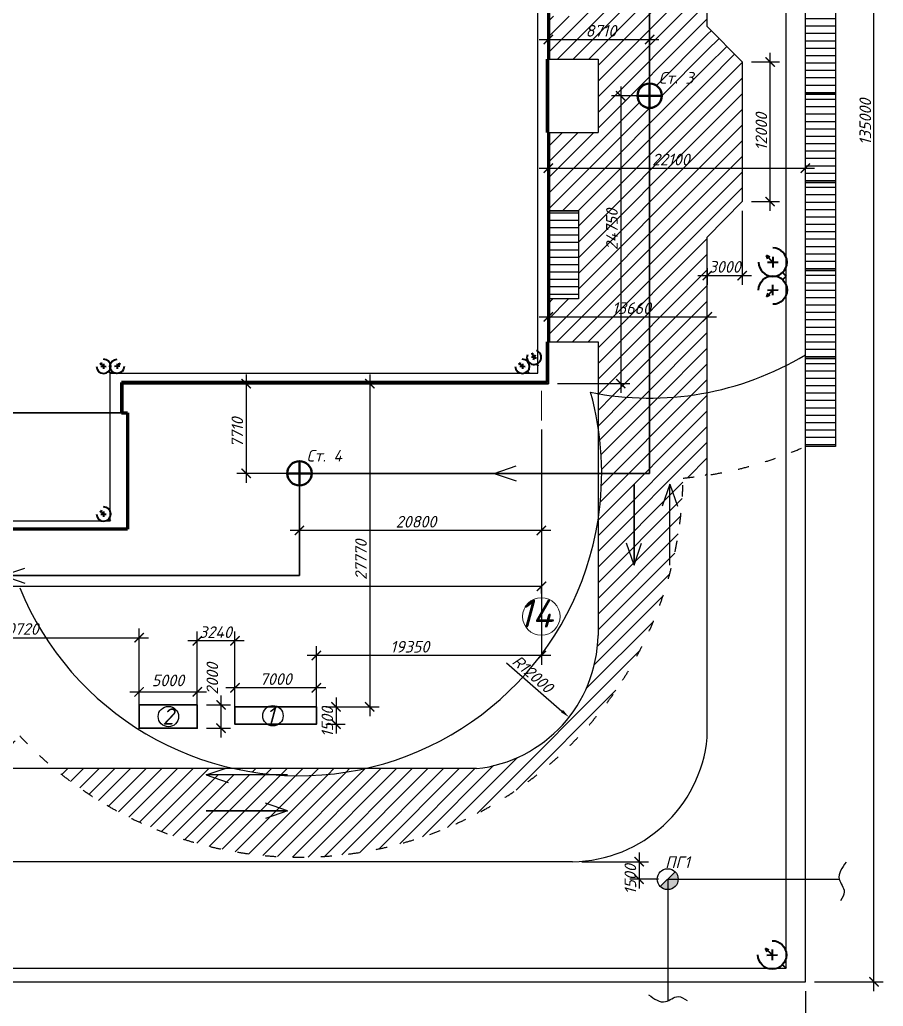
# Model space of a CAD drawing. Header units: millimetres. Extents: x -345369 to 252202, y 74562 to 424723.
# Drawn here: x 115692 to 134258, y 156212 to 177409 of the extents above; entities that cross this region are included whole.
import ezdxf

# ---------------------------------------------------------------- set-up
doc = ezdxf.new("R2010")
doc.units = ezdxf.units.MM
for name, pattern in [('ACAD_ISO03W100', [30, 12, -18]), ('CENTER', [50.8, 31.75, -6.35, 6.35, -6.35]), ('DASHDOT', [1, 0.5, -0.25, 0, -0.25])]:
    doc.linetypes.add(name, pattern=pattern)
for name, color, linetype, lineweight in [('S Asys', 1, 'DASHDOT', 13), ('Вода', 160, 'Continuous', 25), ('Основной [&]', 7, 'Continuous', 18), ('Перекрытие', 7, 'Continuous', 20), ('Тонка', 7, 'Continuous', 30), ('ТОнкая', 7, 'Continuous', 35)]:
    doc.layers.add(name, color=color, linetype=linetype, lineweight=lineweight)
doc.styles.get("Standard").update_dxf_attribs({"font": 'isocpeur.TTF', "oblique": 15})
doc.styles.add('вано размеры', font='isocpeui.ttf', dxfattribs={"height": 250})
doc.styles.add('Мой стиль', font='isocpeur.TTF', dxfattribs={"height": 4})
doc.linetypes.add('ограждение2', pattern='A,6.35,-2.54,[132,ltypeshp.shx,S=2.54,R=0,X=-2.54,Y=0],-2.54,25.4', length=36.83)
doc.dimstyles.new('ARCH1', dxfattribs={"dimtxt": 300, "dimasz": 200, "dimexe": 0, "dimexo": 0, "dimgap": 100, "dimtad": 1, "dimdec": 0, "dimlfac": 2, "dimzin": 13, "dimdsep": 46, "dimtxsty": 'Standard', "dimblk": 'ARCHTICK', "dimcen": 250, "dimdle": 1, "dimse1": 1, "dimclrt": 256, "dimadec": 0, "dimazin": 0, "dimtfac": 1, "dimtdec": 0, "dimtmove": 1, "dimatfit": 3, "dimldrblk": 'ARCHTICK', "dimfxl": 1, "dimtfill": 1, "dimtzin": 13, "dimarcsym": 0})
doc.dimstyles.new('ss400', dxfattribs={"dimtxt": 250, "dimasz": 200, "dimexe": 200, "dimexo": 200, "dimgap": 62.5, "dimtad": 1, "dimdec": 0, "dimlfac": 4, "dimrnd": 10, "dimdsep": 46, "dimtxsty": 'Standard', "dimblk": 'ARCHTICK', "dimcen": 250, "dimdle": 200, "dimadec": 0, "dimazin": 0, "dimtfac": 1, "dimtdec": 0, "dimtmove": 1, "dimatfit": 3, "dimfxl": 1, "dimarcsym": 0})
pattern_1 = [(45, (21899.45, 61778.96), (-168.3798, 168.3798), [])]

# ---------------------------------------------------------------- blocks, each defined once
blk = doc.blocks.new('_ArchTick')
at = {"color": 0, "linetype": 'ByBlock', "const_width": 0.15}
blk.add_lwpolyline([(-0.5, -0.5), (0.5, 0.5)], dxfattribs=at)
blk = doc.blocks.new('*D266')
at = {"color": 0, "lineweight": -2, "transparency": 16777216}
for p, q in [((97656, 165235), (126908, 165235)), ((126907, 165082), (126907, 165235))]:
    blk.add_line(p, q, dxfattribs=at)
at = {"layer": 'Defpoints', "color": 0, "transparency": 16777216}
for p in [(97657, 165167), (126907, 165235), (126907, 165082)]:
    blk.add_point(p, dxfattribs=at)
at = {"color": 0, "lineweight": -2, "transparency": 16777216, "xscale": 200, "yscale": 200, "zscale": 200, "rotation": 180}
blk.add_blockref('_ArchTick', (97657, 165235), dxfattribs=at)
at = {"color": 0, "lineweight": -2, "transparency": 16777216, "xscale": 200, "yscale": 200, "zscale": 200}
blk.add_blockref('_ArchTick', (126907, 165235), dxfattribs=at)
at = {"lineweight": 25, "transparency": 16777216, "insert": (113407, 165485), "char_height": 300, "attachment_point": 5, "bg_fill": 3, "box_fill_scale": 1.1, "bg_fill_color": 256, "bg_fill_true_color": 13158600, "bg_fill_transparency": 0}
blk.add_mtext('117000', dxfattribs=at)
blk = doc.blocks.new('*D267')
at = {"layer": 'Defpoints', "color": 0, "transparency": 16777216}
for p in [(91993, 156736), (132582, 156736), (132582, 155458)]:
    blk.add_point(p, dxfattribs=at)
at = {"layer": 'Основной [&]', "color": 0, "lineweight": -2, "transparency": 16777216}
for p, q in [((91993, 156536), (91993, 155258)), ((132582, 156536), (132582, 155258)), ((91793, 155458), (132782, 155458))]:
    blk.add_line(p, q, dxfattribs=at)
at = {"layer": 'Основной [&]', "color": 0, "lineweight": -2, "transparency": 16777216, "xscale": 200, "yscale": 200, "zscale": 200, "rotation": 180}
blk.add_blockref('_ArchTick', (91993, 155458), dxfattribs=at)
at = {"layer": 'Основной [&]', "color": 0, "lineweight": -2, "transparency": 16777216, "xscale": 200, "yscale": 200, "zscale": 200}
blk.add_blockref('_ArchTick', (132582, 155458), dxfattribs=at)
at = {"layer": 'Основной [&]', "color": 0, "lineweight": 25, "transparency": 16777216, "insert": (112956, 155645), "char_height": 250, "attachment_point": 5}
blk.add_mtext('160500', dxfattribs=at)
blk = doc.blocks.new('*D268')
at = {"layer": 'Defpoints', "color": 0, "transparency": 16777216}
for p in [(132582, 190486), (134058, 190486), (132582, 156736)]:
    blk.add_point(p, dxfattribs=at)
at = {"layer": 'Основной [&]', "color": 0, "lineweight": -2, "transparency": 16777216}
for p, q in [((134058, 156536), (134058, 190686)), ((132782, 190486), (134258, 190486)), ((132782, 156736), (134258, 156736))]:
    blk.add_line(p, q, dxfattribs=at)
at = {"layer": 'Основной [&]', "color": 0, "lineweight": -2, "transparency": 16777216, "xscale": 200, "yscale": 200, "zscale": 200}
for p, rotation in [((134058, 190486), 90), ((134058, 156736), 270)]:
    blk.add_blockref('_ArchTick', p, dxfattribs=dict(at, rotation=rotation))
at = {"layer": 'Основной [&]', "color": 0, "lineweight": 25, "transparency": 16777216, "insert": (133870, 175214), "char_height": 250, "attachment_point": 5, "rotation": 90}
blk.add_mtext('135000', dxfattribs=at)
blk = doc.blocks.new('*D269')
at = {"layer": 'Defpoints', "color": 0, "transparency": 16777216}
for p in [(127577, 159318), (129008, 158943), (129623, 158943)]:
    blk.add_point(p, dxfattribs=at)
at = {"layer": 'Основной [&]', "color": 0, "lineweight": -2, "transparency": 16777216}
for p, q in [((129008, 159518), (129008, 158743)), ((127777, 159318), (129208, 159318)), ((129423, 158943), (128808, 158943))]:
    blk.add_line(p, q, dxfattribs=at)
at = {"layer": 'Основной [&]', "color": 0, "lineweight": -2, "transparency": 16777216, "xscale": 200, "yscale": 200, "zscale": 200}
for p, rotation in [((129008, 159318), 90), ((129008, 158943), 270)]:
    blk.add_blockref('_ArchTick', p, dxfattribs=dict(at, rotation=rotation))
at = {"layer": 'Основной [&]', "color": 0, "lineweight": 25, "transparency": 16777216, "insert": (128821, 158939), "char_height": 250, "attachment_point": 5, "rotation": 90}
blk.add_mtext('1500', dxfattribs=at)
blk = doc.blocks.new('прожктр')
at = {"color": 1, "lineweight": 40}
for p, q in [((1822.3, 1757.39), (1820.05, 1757.44)), ((1821.2, 1758.54), (1821.15, 1756.29)), ((1821.17, 1757.41), (1822.62, 1758.79)), ((1821.85, 1758.46), (1822.62, 1758.79)), ((1821.85, 1758.46), (1821.85, 1758.46)), ((1822.26, 1758.07), (1822.62, 1758.79)), ((1818.96, 1755.31), (1818.17, 1754.56))]:
    blk.add_line(p, q, dxfattribs=at)
blk.add_arc((1821.17, 1757.41), 3.06, 90, 0, dxfattribs=at)
blk = doc.blocks.new('*D305')
at = {"layer": 'Defpoints', "color": 0, "transparency": 16777216}
for p in [(122070, 162646), (122070, 162271), (122492, 162271)]:
    blk.add_point(p, dxfattribs=at)
at = {"layer": 'Основной [&]', "color": 0, "lineweight": -2, "transparency": 16777216}
for p, q in [((122492, 162846), (122492, 162071)), ((122270, 162646), (122692, 162646)), ((122270, 162271), (122692, 162271))]:
    blk.add_line(p, q, dxfattribs=at)
at = {"layer": 'Основной [&]', "color": 0, "lineweight": -2, "transparency": 16777216, "xscale": 200, "yscale": 200, "zscale": 200}
for p, rotation in [((122492, 162646), 90), ((122492, 162271), 270)]:
    blk.add_blockref('_ArchTick', p, dxfattribs=dict(at, rotation=rotation))
at = {"layer": 'Основной [&]', "color": 0, "lineweight": 25, "transparency": 16777216, "insert": (122305, 162319), "char_height": 250, "attachment_point": 5, "rotation": 90}
blk.add_mtext('1500', dxfattribs=at)
blk = doc.blocks.new('*D306')
at = {"layer": 'Defpoints', "color": 0, "transparency": 16777216}
for p in [(120320, 163054), (120320, 162271), (122070, 162271)]:
    blk.add_point(p, dxfattribs=at)
at = {"layer": 'Основной [&]', "color": 0, "lineweight": -2, "transparency": 16777216}
for p, q in [((120320, 162471), (120320, 163254)), ((122070, 162471), (122070, 163254)), ((122270, 163054), (120120, 163054))]:
    blk.add_line(p, q, dxfattribs=at)
at = {"layer": 'Основной [&]', "color": 0, "lineweight": -2, "transparency": 16777216, "xscale": 200, "yscale": 200, "zscale": 200, "rotation": 180}
blk.add_blockref('_ArchTick', (120320, 163054), dxfattribs=at)
at = {"layer": 'Основной [&]', "color": 0, "lineweight": -2, "transparency": 16777216, "xscale": 200, "yscale": 200, "zscale": 200}
blk.add_blockref('_ArchTick', (122070, 163054), dxfattribs=at)
at = {"layer": 'Основной [&]', "color": 0, "lineweight": 25, "transparency": 16777216, "insert": (121195, 163241), "char_height": 250, "attachment_point": 5}
blk.add_mtext('7000', dxfattribs=at)
blk = doc.blocks.new('*D311')
at = {"layer": 'Defpoints', "color": 0, "transparency": 16777216}
for p in [(119509, 162967), (118259, 162187), (119509, 162187)]:
    blk.add_point(p, dxfattribs=at)
at = {"layer": 'Основной [&]', "color": 0, "lineweight": -2, "transparency": 16777216}
for p, q in [((118259, 162387), (118259, 163167)), ((119509, 162387), (119509, 163167)), ((118059, 162967), (119709, 162967))]:
    blk.add_line(p, q, dxfattribs=at)
at = {"layer": 'Основной [&]', "color": 0, "lineweight": -2, "transparency": 16777216, "xscale": 200, "yscale": 200, "zscale": 200, "rotation": 180}
blk.add_blockref('_ArchTick', (118259, 162967), dxfattribs=at)
at = {"layer": 'Основной [&]', "color": 0, "lineweight": -2, "transparency": 16777216, "xscale": 200, "yscale": 200, "zscale": 200}
blk.add_blockref('_ArchTick', (119509, 162967), dxfattribs=at)
at = {"layer": 'Основной [&]', "color": 0, "lineweight": 25, "transparency": 16777216, "insert": (118878, 163213), "char_height": 250, "attachment_point": 5}
blk.add_mtext('5000', dxfattribs=at)
blk = doc.blocks.new('*D312')
at = {"layer": 'Defpoints', "color": 0, "transparency": 16777216}
for p in [(119509, 162687), (120021, 162687), (119509, 162187)]:
    blk.add_point(p, dxfattribs=at)
at = {"layer": 'Основной [&]', "color": 0, "lineweight": -2, "transparency": 16777216}
for p, q in [((120021, 161987), (120021, 162887)), ((119709, 162687), (120221, 162687)), ((119709, 162187), (120221, 162187))]:
    blk.add_line(p, q, dxfattribs=at)
at = {"layer": 'Основной [&]', "color": 0, "lineweight": -2, "transparency": 16777216, "xscale": 200, "yscale": 200, "zscale": 200}
for p, rotation in [((120021, 162687), 90), ((120021, 162187), 270)]:
    blk.add_blockref('_ArchTick', p, dxfattribs=dict(at, rotation=rotation))
at = {"layer": 'Основной [&]', "color": 0, "lineweight": 25, "transparency": 16777216, "insert": (119833, 163248), "char_height": 250, "attachment_point": 5, "rotation": 90}
blk.add_mtext('2000', dxfattribs=at)
blk = doc.blocks.new('*D350')
at = {"color": 0, "lineweight": -2, "transparency": 16777216}
for p, q in [((127057, 177085), (127057, 177182)), ((129235, 176239), (129235, 177182)), ((126857, 176982), (129435, 176982))]:
    blk.add_line(p, q, dxfattribs=at)
at = {"layer": 'Defpoints', "color": 0, "transparency": 16777216}
for p in [(127057, 176885), (129235, 176982), (129235, 176039)]:
    blk.add_point(p, dxfattribs=at)
at = {"color": 0, "lineweight": -2, "transparency": 16777216, "xscale": 200, "yscale": 200, "zscale": 200, "rotation": 180}
blk.add_blockref('_ArchTick', (127057, 176982), dxfattribs=at)
at = {"color": 0, "lineweight": -2, "transparency": 16777216, "xscale": 200, "yscale": 200, "zscale": 200}
blk.add_blockref('_ArchTick', (129235, 176982), dxfattribs=at)
at = {"color": 0, "lineweight": 25, "transparency": 16777216, "insert": (128187, 177170), "char_height": 250, "attachment_point": 5}
blk.add_mtext('8710', dxfattribs=at)
blk = doc.blocks.new('*D351')
at = {"color": 0, "lineweight": -2, "transparency": 16777216}
for p, q in [((128612, 175976), (128612, 169390)), ((129035, 175776), (128412, 175776)), ((127257, 169590), (128812, 169590))]:
    blk.add_line(p, q, dxfattribs=at)
at = {"layer": 'Defpoints', "color": 0, "transparency": 16777216}
for p in [(129235, 175776), (127057, 169590), (128612, 169590)]:
    blk.add_point(p, dxfattribs=at)
at = {"color": 0, "lineweight": -2, "transparency": 16777216, "xscale": 200, "yscale": 200, "zscale": 200}
for p, rotation in [((128612, 175776), 90), ((128612, 169590), 270)]:
    blk.add_blockref('_ArchTick', p, dxfattribs=dict(at, rotation=rotation))
at = {"color": 0, "lineweight": 25, "transparency": 16777216, "insert": (128424, 172902), "char_height": 250, "attachment_point": 5, "rotation": 90}
blk.add_mtext('24750', dxfattribs=at)
blk = doc.blocks.new('*D353')
at = {"color": 0, "lineweight": -2, "transparency": 16777216}
for p, q in [((127057, 174384), (127057, 174417)), ((132582, 174384), (132582, 174417)), ((126857, 174217), (132782, 174217))]:
    blk.add_line(p, q, dxfattribs=at)
at = {"layer": 'Defpoints', "color": 0, "transparency": 16777216}
for p in [(127057, 174184), (132582, 174217), (132582, 174184)]:
    blk.add_point(p, dxfattribs=at)
at = {"color": 0, "lineweight": -2, "transparency": 16777216, "xscale": 200, "yscale": 200, "zscale": 200, "rotation": 180}
blk.add_blockref('_ArchTick', (127057, 174217), dxfattribs=at)
at = {"color": 0, "lineweight": -2, "transparency": 16777216, "xscale": 200, "yscale": 200, "zscale": 200}
blk.add_blockref('_ArchTick', (132582, 174217), dxfattribs=at)
at = {"color": 0, "lineweight": 25, "transparency": 16777216, "insert": (129691, 174405), "char_height": 250, "attachment_point": 5}
blk.add_mtext('22100', dxfattribs=at)
blk = doc.blocks.new('*D354')
at = {"color": 0, "lineweight": -2, "transparency": 16777216}
for p, q in [((127057, 171176), (127057, 171224)), ((130474, 171176), (130474, 171224)), ((126857, 171024), (130674, 171024))]:
    blk.add_line(p, q, dxfattribs=at)
at = {"layer": 'Defpoints', "color": 0, "transparency": 16777216}
for p in [(127057, 170976), (130474, 171024), (130474, 170976)]:
    blk.add_point(p, dxfattribs=at)
at = {"color": 0, "lineweight": -2, "transparency": 16777216, "xscale": 200, "yscale": 200, "zscale": 200, "rotation": 180}
blk.add_blockref('_ArchTick', (127057, 171024), dxfattribs=at)
at = {"color": 0, "lineweight": -2, "transparency": 16777216, "xscale": 200, "yscale": 200, "zscale": 200}
blk.add_blockref('_ArchTick', (130474, 171024), dxfattribs=at)
at = {"color": 0, "lineweight": 25, "transparency": 16777216, "insert": (128845, 171212), "char_height": 250, "attachment_point": 5}
blk.add_mtext('13660', dxfattribs=at)
blk = doc.blocks.new('*D355')
at = {"color": 0, "lineweight": -2, "transparency": 16777216}
for p, q in [((120558, 169789), (120558, 167462)), ((121786, 169589), (120358, 169589)), ((121506, 167662), (120358, 167662))]:
    blk.add_line(p, q, dxfattribs=at)
at = {"layer": 'Defpoints', "color": 0, "transparency": 16777216}
for p in [(121986, 169589), (120558, 167662), (121706, 167662, -521)]:
    blk.add_point(p, dxfattribs=at)
at = {"color": 0, "lineweight": -2, "transparency": 16777216, "xscale": 200, "yscale": 200, "zscale": 200}
for p, rotation in [((120558, 169589), 90), ((120558, 167662), 270)]:
    blk.add_blockref('_ArchTick', p, dxfattribs=dict(at, rotation=rotation))
at = {"color": 0, "lineweight": 25, "transparency": 16777216, "insert": (120370, 168539), "char_height": 250, "attachment_point": 5, "rotation": 90}
blk.add_mtext('7710', dxfattribs=at)
blk = doc.blocks.new('*D356')
at = {"color": 0, "lineweight": -2, "transparency": 16777216}
for p, q in [((126907, 168605), (126907, 166235)), ((121706, 167200), (121706, 166235)), ((127107, 166435), (121506, 166435))]:
    blk.add_line(p, q, dxfattribs=at)
at = {"layer": 'Defpoints', "color": 0, "transparency": 16777216}
for p in [(126907, 168805), (121706, 167400, -521), (121706, 166435)]:
    blk.add_point(p, dxfattribs=at)
at = {"color": 0, "lineweight": -2, "transparency": 16777216, "xscale": 200, "yscale": 200, "zscale": 200, "rotation": 180}
blk.add_blockref('_ArchTick', (121706, 166435), dxfattribs=at)
at = {"color": 0, "lineweight": -2, "transparency": 16777216, "xscale": 200, "yscale": 200, "zscale": 200}
blk.add_blockref('_ArchTick', (126907, 166435), dxfattribs=at)
at = {"color": 0, "lineweight": 25, "transparency": 16777216, "insert": (124212, 166623), "char_height": 250, "attachment_point": 5}
blk.add_mtext('20800', dxfattribs=at)
blk = doc.blocks.new('*D357')
at = {"color": 0, "lineweight": -2, "transparency": 16777216}
for p, q in [((123217, 169789), (123217, 162446)), ((123482, 169589), (123017, 169589)), ((122270, 162646), (123417, 162646))]:
    blk.add_line(p, q, dxfattribs=at)
at = {"layer": 'Defpoints', "color": 0, "transparency": 16777216}
for p in [(123682, 169589), (122070, 162646), (123217, 162646)]:
    blk.add_point(p, dxfattribs=at)
at = {"color": 0, "lineweight": -2, "transparency": 16777216, "xscale": 200, "yscale": 200, "zscale": 200}
for p, rotation in [((123217, 169589), 90), ((123217, 162646), 270)]:
    blk.add_blockref('_ArchTick', p, dxfattribs=dict(at, rotation=rotation))
at = {"color": 0, "lineweight": 25, "transparency": 16777216, "insert": (123029, 165803), "char_height": 250, "attachment_point": 5, "rotation": 90}
blk.add_mtext('27770', dxfattribs=at)
blk = doc.blocks.new('*D281')
at = {"color": 0, "lineweight": -2, "transparency": 16777216}
for p, q in [((126907, 167601), (126907, 163548)), ((122070, 162846), (122070, 163948)), ((127107, 163748), (121870, 163748))]:
    blk.add_line(p, q, dxfattribs=at)
at = {"layer": 'Defpoints', "color": 0, "transparency": 16777216}
for p in [(126907, 167801), (122070, 163748), (122070, 162646)]:
    blk.add_point(p, dxfattribs=at)
at = {"color": 0, "lineweight": -2, "transparency": 16777216, "xscale": 200, "yscale": 200, "zscale": 200, "rotation": 180}
blk.add_blockref('_ArchTick', (122070, 163748), dxfattribs=at)
at = {"color": 0, "lineweight": -2, "transparency": 16777216, "xscale": 200, "yscale": 200, "zscale": 200}
blk.add_blockref('_ArchTick', (126907, 163748), dxfattribs=at)
at = {"color": 0, "lineweight": 25, "transparency": 16777216, "insert": (124078, 163936), "char_height": 250, "attachment_point": 5}
blk.add_mtext('19350', dxfattribs=at)
blk = doc.blocks.new('*D358')
at = {"color": 0, "lineweight": -2, "transparency": 16777216}
for p, q in [((119509, 162637), (119509, 164263)), ((120320, 162671), (120320, 164263)), ((120520, 164063), (119309, 164063))]:
    blk.add_line(p, q, dxfattribs=at)
at = {"layer": 'Defpoints', "color": 0, "transparency": 16777216}
for p in [(119509, 164063), (119509, 162437, -473), (120320, 162471)]:
    blk.add_point(p, dxfattribs=at)
at = {"color": 0, "lineweight": -2, "transparency": 16777216, "xscale": 200, "yscale": 200, "zscale": 200, "rotation": 180}
blk.add_blockref('_ArchTick', (119509, 164063), dxfattribs=at)
at = {"color": 0, "lineweight": -2, "transparency": 16777216, "xscale": 200, "yscale": 200, "zscale": 200}
blk.add_blockref('_ArchTick', (120320, 164063), dxfattribs=at)
at = {"color": 0, "lineweight": 25, "transparency": 16777216, "insert": (119900, 164250), "char_height": 250, "attachment_point": 5}
blk.add_mtext('3240', dxfattribs=at)
blk = doc.blocks.new('*D359')
at = {"color": 0, "lineweight": -2, "transparency": 16777216}
for p, q in [((113080, 162721), (113080, 164331)), ((118259, 162887), (118259, 164331)), ((112880, 164131), (118459, 164131))]:
    blk.add_line(p, q, dxfattribs=at)
at = {"layer": 'Defpoints', "color": 0, "transparency": 16777216}
for p in [(118259, 164131), (118259, 162687, -473), (113080, 162521)]:
    blk.add_point(p, dxfattribs=at)
at = {"color": 0, "lineweight": -2, "transparency": 16777216, "xscale": 200, "yscale": 200, "zscale": 200, "rotation": 180}
blk.add_blockref('_ArchTick', (113080, 164131), dxfattribs=at)
at = {"color": 0, "lineweight": -2, "transparency": 16777216, "xscale": 200, "yscale": 200, "zscale": 200}
blk.add_blockref('_ArchTick', (118259, 164131), dxfattribs=at)
at = {"color": 0, "lineweight": 25, "transparency": 16777216, "insert": (115670, 164318), "char_height": 250, "attachment_point": 5}
blk.add_mtext('20720', dxfattribs=at)
blk = doc.blocks.new('*D289')
at = {"color": 0, "lineweight": -2, "transparency": 16777216}
blk.add_line((126158, 163591), (127350, 162554), dxfattribs=at)
at = {"color": 0, "transparency": 16777216}
blk.add_solid([(127372, 162579), (127328, 162529), (127501, 162423)], dxfattribs=at)
at = {"layer": 'Defpoints', "color": 0, "transparency": 16777216}
for p in [(125289, 164347), (127501, 162423)]:
    blk.add_point(p, dxfattribs=at)
at = {"color": 0, "lineweight": 25, "transparency": 16777216, "insert": (126721, 163350), "char_height": 250, "attachment_point": 5, "rotation": 318.9688}
blk.add_mtext('R12000', dxfattribs=at)
blk = doc.blocks.new('*D363')
at = {"color": 0, "lineweight": -2, "transparency": 16777216}
for p, q in [((131224, 173301), (131224, 171711)), ((130274, 171911), (131424, 171911)), ((130474, 172070), (130474, 171711))]:
    blk.add_line(p, q, dxfattribs=at)
at = {"layer": 'Defpoints', "color": 0, "transparency": 16777216}
for p in [(131224, 173501), (130474, 172270), (131224, 171911)]:
    blk.add_point(p, dxfattribs=at)
at = {"color": 0, "lineweight": -2, "transparency": 16777216, "xscale": 200, "yscale": 200, "zscale": 200, "rotation": 180}
blk.add_blockref('_ArchTick', (130474, 171911), dxfattribs=at)
at = {"color": 0, "lineweight": -2, "transparency": 16777216, "xscale": 200, "yscale": 200, "zscale": 200}
blk.add_blockref('_ArchTick', (131224, 171911), dxfattribs=at)
at = {"color": 0, "lineweight": 25, "transparency": 16777216, "insert": (130847, 172099), "char_height": 250, "attachment_point": 5}
blk.add_mtext('3000', dxfattribs=at)
blk = doc.blocks.new('*D364')
at = {"color": 0, "lineweight": -2, "transparency": 16777216}
for p, q in [((131824, 173301), (131824, 176701)), ((131424, 176501), (132024, 176501)), ((131424, 173501), (132024, 173501))]:
    blk.add_line(p, q, dxfattribs=at)
at = {"layer": 'Defpoints', "color": 0, "transparency": 16777216}
for p in [(131224, 176501), (131824, 176501), (131224, 173501)]:
    blk.add_point(p, dxfattribs=at)
at = {"color": 0, "lineweight": -2, "transparency": 16777216, "xscale": 200, "yscale": 200, "zscale": 200}
for p, rotation in [((131824, 176501), 90), ((131824, 173501), 270)]:
    blk.add_blockref('_ArchTick', p, dxfattribs=dict(at, rotation=rotation))
at = {"color": 0, "lineweight": 25, "transparency": 16777216, "insert": (131636, 175003), "char_height": 250, "attachment_point": 5, "rotation": 90}
blk.add_mtext('12000', dxfattribs=at)

msp = doc.modelspace()

# ---------------------------------------------------------------- hatches: boundary and pattern name
h = msp.add_hatch()
h.set_pattern_fill('ANSI31', color=256, scale=75)
h.set_pattern_definition(pattern_1)
h.paths.add_polyline_path([(113577.070413, 189086.523829), (105777.418459, 189086.523829, 0.0705545242), (104486.372632, 187797.326568, 0.5921193589), (94522.47632, 182271.637921, 0.0323834367), (93697.029349, 182112.179184), (93697.029349, 180176.143973), (95713.125088, 180176.143973), (95713.123731, 181815.200152), (95607.608564, 181815.202586, -0.9987050932), (94739.177727, 181816.327852, -1.0012965857), (95607.608564, 181815.202586), (95713.123731, 181815.200152), (95713.121735, 184224.523829, -0.3500198698), (98115.403139, 187086.523829), (115333.61278, 187086.523829, 0.1035227013)])
h.paths.add_polyline_path([(105777.418459, 189086.523829), (96329.914615, 189086.523829, 0.1225790747), (93697.029349, 186096.761723), (93697.029349, 182112.179184, -0.0323834367), (94522.47632, 182271.637921, -0.5921193589), (104486.372632, 187797.326568, -0.0705545242)], flags=17)
h.paths.add_polyline_path([(95339.482686, 180176.143973), (93697.029349, 180176.143973), (93697.029349, 174066.938467), (93697.029349, 173090.007492), (95339.482686, 173090.007492), (95339.482686, 175563.582043, -0.4142135624), (95076.920756, 175826.143973, -0.4142135624), (95339.482686, 176088.705902)])
h.paths.add_polyline_path([(95713.125088, 180176.143973), (95339.482686, 180176.143973), (95339.482686, 176088.705902, -0.4142135624), (95602.044615, 175826.143973, -0.4142135624), (95339.482686, 175563.582043), (95339.482686, 173090.007492), (95713.130958, 173090.007492)])
h.paths.add_polyline_path([(95339.482686, 173090.007492), (93697.029349, 173090.007492), (93697.029349, 172930.160555), (95339.482686, 172931.4784)])
h.paths.add_polyline_path([(95713.130958, 173090.007492), (95339.482686, 173090.007492), (95339.482686, 172931.4784), (95713.131089, 172931.778202)])
h.paths.add_polyline_path([(95713.131089, 172931.778202), (95339.482686, 172931.4784), (95339.482686, 172816.402868), (95713.131185, 172816.402868)])
h.paths.add_polyline_path([(95339.482686, 172931.4784), (93697.029349, 172930.160555), (93697.029349, 172816.402868), (95339.482686, 172816.402868)])
h.paths.add_polyline_path([(95339.482686, 172816.402868), (93697.029349, 172816.402868), (93697.029349, 172699.848187), (95339.482686, 172699.848187)])
h.paths.add_polyline_path([(95713.131185, 172816.402868), (95339.482686, 172816.402868), (95339.482686, 172699.848187), (95713.131281, 172699.848187)])
h.paths.add_polyline_path([(95713.131281, 172699.848187), (95339.482686, 172699.848187), (93697.029349, 172699.848187), (93697.029349, 169665.934227), (95713.133795, 169665.934227)])
h.paths.add_polyline_path([(95713.133795, 169665.934227), (93697.029349, 169665.934227), (93697.029349, 169446.233614, 0.0363199706), (94522.47632, 169380.650024, 0.0134104833), (94530.162656, 169032.282191), (95713.13432, 169032.282191)])
h.paths.add_polyline_path([(94522.47632, 169380.650024, -0.0363199706), (93697.029349, 169446.233614), (93697.029349, 169032.282191), (94530.162656, 169032.282191, -0.0134104833)], flags=17)
h.paths.add_polyline_path([(95713.13432, 169032.282191), (94530.162656, 169032.282191, 0.082801504), (94984.264551, 166943.866613, -0.5207731307), (95527.653685, 166563.643971, -0.2654073373), (95328.611516, 166215.082717, 0.02790877), (95713.137162, 165600.767986)], flags=17)
h.paths.add_polyline_path([(94530.162656, 169032.282191), (93697.029349, 169032.282191), (93697.029349, 165555.526222, 0.115756254), (96149.084307, 162694.396366, -0.1374680467), (95713.138295, 164232.712926), (95713.137162, 165600.767986, -0.02790877), (95328.611516, 166215.082717, -0.5805187318), (94718.213486, 166563.643971, -0.3151205526), (94984.264551, 166943.866613, -0.082801504)])
h.paths.add_polyline_path([(102891.003477, 161317.825243), (99147.937866, 161317.825243, 0.1149662721)])
h.paths.add_polyline_path([(114945.401574, 161317.825243), (111077.398189, 161317.825243, -0.1090337439), (108277.090684, 161317.825243), (104408.169743, 161317.825243, 0.3611344028)])
h.paths.add_polyline_path([(111077.398189, 161317.825243), (108277.090684, 161317.825243, 0.1090337439)], flags=17)
h.paths.add_polyline_path([(129952.860079, 167560.38822, 0.0159013474), (130473.578595, 167622.631233), (130473.578595, 169398.249943, -0.0911053363), (128125.51891, 169374.488222), (128125.51891, 168665.759636, -0.0776956941), (128125.51891, 166658.698693), (128125.51891, 164179.825243, -0.3777969673), (125510.472979, 161317.825243), (123106.574733, 161317.825243, -0.0726860318), (121232.398867, 161182.476493), (119703.137231, 161182.476493), (120096.460636, 161317.825243), (116438.359838, 161317.825243, 0.6309787612)])
h.paths.add_polyline_path([(95299.255706, 175922.137543), (96298.687524, 175922.137543), (96298.687524, 176522.137543), (95299.255706, 176522.137543)], flags=9)
h = msp.add_hatch()
h.set_pattern_fill('ANSI31', color=256, scale=75)
h.set_pattern_definition(pattern_1)
h.paths.add_polyline_path([(130473.578595, 182154.038002, 0.0911053363), (128125.51891, 182177.799723), (128125.51891, 181063.65283), (127057.419323, 181063.65283), (127057.419323, 179375.687523), (127702.208271, 179375.687523), (127702.208271, 177483.735834), (127057.419323, 177483.735834), (127057.419323, 176563.65283), (128125.51891, 176563.65283), (128125.51891, 174988.635115), (127057.419323, 174988.635115), (127057.419323, 173300.669808), (127702.208271, 173300.669808), (127702.208271, 171408.718119), (127057.419323, 171408.718119), (127057.419323, 170488.635115), (128125.51891, 170488.635115), (128125.51891, 169374.488222, 0.0911053363), (130473.578595, 169398.249943)])
h.paths.add_polyline_path([(128972.324051, 175776.143973, -1), (129497.44791, 175776.143973, -1)], flags=16)
h.paths.add_polyline_path([(129569.495961, 179883.668203), (130344.495961, 179883.668203), (130504.124208, 180479.408931), (129729.124208, 180479.408931)], flags=9)
h.paths.add_polyline_path([(131717.158777, 178195.404662), (131717.158777, 179020.404662), (131121.418048, 179180.032909), (131121.418048, 178355.032909)], flags=9)
h.paths.add_polyline_path([(127722.746763, 176884.465037), (128497.746763, 176884.465037), (128657.37501, 177480.205765), (127882.37501, 177480.205765)], flags=24)
h.paths.add_polyline_path([(128709.810471, 172313.514955), (128709.810471, 173338.514955), (128114.069743, 173498.143202), (128114.069743, 172473.143202)], flags=24)
h.paths.add_polyline_path([(128648.894554, 180272.876619), (128648.894554, 181097.876619), (128053.153826, 181257.504866), (128053.153826, 180432.504866)], flags=24)
h.paths.add_polyline_path([(129139.146822, 174119.168738), (130089.146822, 174119.168738), (130248.775069, 174714.909466), (129298.775069, 174714.909466)], flags=24)
h.paths.add_polyline_path([(128293.228495, 170926.320794), (129243.228495, 170926.320794), (129402.856742, 171522.061523), (128452.856742, 171522.061523)], flags=24)
h.paths.add_polyline_path([(130588.724674, 178234.444613), (130938.724674, 178234.444613), (131162.20422, 179068.481633), (130812.20422, 179068.481633)], flags=9)
h.paths.add_polyline_path([(129253.402924, 175872.662686), (130241.471106, 175872.662686), (130241.471106, 176472.662686), (129253.402924, 176472.662686)], flags=24)
at = {"lineweight": 25}
h = msp.add_hatch(dxfattribs=at)
h.set_pattern_fill('ANSI31', color=0, scale=50, angle=-45)
h.set_pattern_definition([(360, (250475.22, 1202482.77), (4e-14, 158.75), [])])
h.paths.add_polyline_path([(133227.10653, 177698.739088), (132582.317583, 177698.739088), (132582.317583, 175806.787399), (133227.10653, 175806.787399)])
h = msp.add_hatch()
h.set_pattern_fill('ANSI31', color=256, scale=75)
h.set_pattern_definition(pattern_1)
h.paths.add_polyline_path([(131223.578595, 176500.816546), (130473.578595, 177266.857348), (130473.578595, 172734.775745), (131223.578595, 173500.816546)])
h = msp.add_hatch(dxfattribs=at)
h.set_pattern_fill('ANSI31', color=0, scale=50, angle=-45)
h.set_pattern_definition([(360, (250475.22, 1200590.82), (4e-14, 158.75), [])])
h.paths.add_polyline_path([(133227.10653, 175806.787399), (132582.317583, 175806.787399), (132582.317583, 173914.83571), (133227.10653, 173914.83571)])
h = msp.add_hatch(dxfattribs=at)
h.set_pattern_fill('ANSI31', color=0, scale=50, angle=-45)
h.set_pattern_definition([(360, (250475.22, 1198698.86), (4e-14, 158.75), [])])
h.paths.add_polyline_path([(133227.10653, 173914.83571), (132582.317583, 173914.83571), (132582.317583, 172022.884021), (133227.10653, 172022.884021)])
h = msp.add_hatch(dxfattribs=at)
h.set_pattern_fill('ANSI31', color=0, scale=50, angle=135)
h.set_pattern_definition([(180, (9809.31, -853375.31), (-2e-14, -158.75), [])])
h.paths.add_polyline_path([(127057.419323, 171408.718119), (127702.208271, 171408.718119), (127702.208271, 173300.669808), (127057.419323, 173300.669808)])
h = msp.add_hatch(dxfattribs=at)
h.set_pattern_fill('ANSI31', color=0, scale=50, angle=-45)
h.set_pattern_definition([(360, (250475.22, 1196806.91), (4e-14, 158.75), [])])
h.paths.add_polyline_path([(133227.10653, 172022.884021), (132582.317583, 172022.884021), (132582.317583, 170130.932332), (133227.10653, 170130.932332)])
h = msp.add_hatch(dxfattribs=at)
h.set_pattern_fill('ANSI31', color=0, scale=50, angle=-45)
h.set_pattern_definition([(360, (250475.22, 1194914.96), (4e-14, 158.75), [])])
h.paths.add_polyline_path([(133227.10653, 170130.932332), (132582.317583, 170130.932332), (132582.317583, 168238.980643), (133227.10653, 168238.980643)])
h = msp.add_hatch()
h.set_pattern_fill('ANSI31', color=256, scale=75)
h.set_pattern_definition(pattern_1)
h.paths.add_polyline_path([(123106.574733, 161317.825243), (120306.267228, 161317.825243, 0.1090337439)])
at = {"lineweight": 30}
msp.add_hatch(color=5, dxfattribs=at).paths.add_polyline_path([(129464.265771, 158783.726217, 0.6681786379), (129848.364797, 158942.825243, 0.1989123674), (129782.463823, 159101.924269)])
at = {"layer": 'Основной [&]'}
h = msp.add_hatch(dxfattribs=at)
h.set_pattern_fill('ANSI31', color=256, scale=0.75, style=0)
h.set_pattern_definition([(45, (0, 30), (-1.683798023, 1.683798023), [])])
h.paths.add_polyline_path([(127208.827557, 158497.864684), (127210.947557, 158497.864684), (127210.947557, 158502.664684), (127208.827557, 158502.664684)], flags=25)
h.paths.add_polyline_path([(127196.827557, 158493.864684), (127198.947557, 158493.864684), (127198.947557, 158498.664684), (127196.827557, 158498.664684)], flags=9)

# ---------------------------------------------------------------- linework, layer by layer
at = {"color": 7, "linetype": 'ограждение2', "lineweight": 25, "ltscale": 30}
for p, q in [((132582.317583, 156736.1994), (132582.317583, 190486.349527)), ((91993.067799, 156736.1994), (132582.317583, 156736.1994))]:
    msp.add_line(p, q, dxfattribs=at)
at = {"color": 1, "lineweight": 30}
for p, q in [((132168.094864, 160587.326045), (132168.094864, 190326.758852)), ((132168.094864, 160587.326045), (132168.094864, 190326.758852)), ((132168.094864, 157030.647006), (132168.094864, 186770.079813)), ((132168.094864, 157030.647006), (132168.094864, 186770.079813)), ((92833.249375, 157030.647006), (130280.249086, 157030.647006)), ((94721.095154, 157030.647006), (132168.094864, 157030.647006))]:
    msp.add_line(p, q, dxfattribs=at)
at = {"lineweight": 30}
for p, q in [((130473.578595, 177266.857348), (130473.578595, 186224.523829)), ((131223.578595, 176500.816546), (130473.578595, 177266.857348)), ((127057.419323, 176563.65283), (128125.51891, 176563.65283)), ((131223.578595, 176500.816546), (131223.578595, 173500.816546)), ((127057.419323, 174988.635115), (128125.51891, 174988.635115)), ((131223.578595, 173500.816546), (130473.578595, 172734.775745)), ((127702.208271, 173300.669808), (127057.419323, 173300.669808)), ((127702.208271, 173300.669808), (127702.208271, 171408.718119)), ((130473.578595, 161983.459837), (130473.578595, 172734.775745)), ((127702.208271, 171408.718119), (127057.419323, 171408.718119)), ((127057.419323, 170488.635115), (128125.51891, 170488.635115)), ((127577.065525, 159317.825243), (91993.067799, 159317.825243))]:
    msp.add_line(p, q, dxfattribs=at)
at = {"lineweight": 35}
for p, q in [((129234.88598, 175776.143973), (129234.88598, 183890.058788, -520.992289)), ((129234.88598, 175776.143973), (129234.88598, 167662.229164, -520.992287)), ((127032.419323, 169613.635115), (127032.419323, 170488.635115)), ((127032.419323, 170488.635115), (127057.419323, 170488.635115)), ((127057.419323, 170488.635115), (127057.419323, 169588.635115)), ((117882.419323, 169613.635115), (117882.419323, 168962.74079)), ((117907.419323, 169613.635115), (117882.419323, 169613.635115)), ((117907.419323, 169613.635115), (127032.419323, 169613.635115)), ((117907.419323, 169613.635115), (117907.419323, 169588.635115)), ((117907.419323, 169613.511151), (117907.419323, 169588.511151)), ((127057.419323, 169588.635115), (117907.419323, 169588.635115)), ((117907.419323, 169588.635115), (117907.419323, 168962.74079)), ((118007.419323, 168962.74079), (113638.669323, 168962.74079)), ((118007.419323, 166463.644182), (118007.419323, 168962.74079)), ((121706.42098, 167662.229164, -520.992287), (129234.88598, 167662.229164, -520.992287)), ((113307.419323, 166463.644182), (118007.419323, 166463.644182))]:
    msp.add_line(p, q, dxfattribs=at)
at = {"lineweight": 25}
msp.add_line((127057.419323, 170488.635115), (127057.419323, 181063.65283), dxfattribs=at)
at = {"lineweight": 70}
for p, q in [((127057.419323, 181063.65283), (127057.419323, 176563.65283)), ((127057.419323, 176563.65283), (127032.419323, 176563.65283)), ((127032.419323, 176563.65283), (127032.419323, 174988.635115)), ((127032.419323, 174988.635115), (127057.419323, 174988.635115)), ((127057.419323, 174988.635115), (127057.419323, 170488.635115)), ((127057.419323, 170488.635115), (127032.419323, 170488.635115)), ((127032.419323, 170488.635115), (127032.419323, 169613.635115)), ((127032.419323, 169613.635115), (117882.419323, 169613.635115)), ((117882.419323, 169613.635115), (117882.419323, 168962.74079)), ((117882.419323, 168962.74079), (118007.419323, 168962.74079)), ((118007.419323, 168962.74079), (118007.419323, 166463.644182)), ((118007.419323, 166463.644182), (113307.419323, 166463.644182))]:
    msp.add_line(p, q, dxfattribs=at)
at = {"color": 0, "lineweight": 30}
for p, q in [((128125.51891, 176563.65283), (128125.51891, 174988.635115)), ((128125.51891, 170488.635115), (128125.51891, 164179.825243)), ((125510.472979, 161317.825243), (98195.801756, 161317.825243))]:
    msp.add_line(p, q, dxfattribs=at)
at = {"color": 7, "lineweight": 50}
for p, q in [((129234.88598, 175522.500701, -62.494718), (129234.885981, 176029.787244, 62.494718)), ((121706.42098, 167408.585893, -583.487005), (121706.42098, 167915.872436, -458.497569))]:
    msp.add_line(p, q, dxfattribs=at)
for p, q in [((128125.51891, 164882.661375), (128125.51891, 164882.661375)), ((129008.093031, 159317.825243), (129008.093031, 158942.825243))]:
    msp.add_line(p, q)
at = {"color": 5, "lineweight": 30}
for p, q in [((129464.265771, 158783.726217), (129782.463823, 159101.924269)), ((129623.364797, 158942.825243), (129623.364797, 156327.620915)), ((129623.364797, 158942.825243), (133310.66347, 158942.825243))]:
    msp.add_line(p, q, dxfattribs=at)
at = {"color": 0, "lineweight": 25}
for points in [[(133227.10653, 177698.739088), (133227.10653, 175806.787399), (132582.317583, 175806.787399), (132582.317583, 177698.739088)], [(133227.10653, 175806.787399), (133227.10653, 173914.83571), (132582.317583, 173914.83571), (132582.317583, 175806.787399)], [(133227.10653, 173914.83571), (133227.10653, 172022.884021), (132582.317583, 172022.884021), (132582.317583, 173914.83571)], [(127057.419323, 171408.718119), (127057.419323, 173300.669808), (127702.208271, 173300.669808), (127702.208271, 171408.718119)], [(133227.10653, 172022.884021), (133227.10653, 170130.932332), (132582.317583, 170130.932332), (132582.317583, 172022.884021)], [(133227.10653, 170130.932332), (133227.10653, 168238.980643), (132582.317583, 168238.980643), (132582.317583, 170130.932332)]]:
    msp.add_lwpolyline(points, close=True, dxfattribs=at)
at = {"color": 7, "lineweight": 50}
for centre in [(129234.88598, 175776.143973), (121706.42098, 167662.229164, -520.992287)]:
    msp.add_circle(centre, 262.561929, dxfattribs=at)
at = {"color": 0, "lineweight": -2}
for centre in [(118888.181039, 162436.741391, -473.464596), (121135.770241, 162454.539008, -520.992286)]:
    msp.add_circle(centre, 219.458325, dxfattribs=at)
at = {"color": 5, "lineweight": 30}
msp.add_circle((129623.364797, 158942.825243), 225, dxfattribs=at)
at = {"color": 0, "linetype": 'ACAD_ISO03W100', "lineweight": 25, "ltscale": 20}
for centre, radius, start, end in [((129234.88598, 175776.143973), 8247.067927, 274.9943843754, 293.947133131), ((109676.785659, 167661.022165, 520.992287), 8245.875385, 226.6383850802, 316.8412526588)]:
    msp.add_arc(centre, radius, start, end, dxfattribs=at)
at = {"lineweight": 30}
for centre, radius, start, end in [((125194.435287, 164232.293339), 2931.55319, 276.1888302936, 358.9744818519), ((127531.75955, 162273.566905), 2956.08887, 270.8781680447, 354.3679945817)]:
    msp.add_arc(centre, radius, start, end, dxfattribs=at)
at = {"layer": 'Вода'}
for points in [[(133460.324872, 159307.496294), (133310.66347, 158942.825243), (133418.887639, 158672.619053), (133336.014226, 158479.395545)], [(129211.527473, 156461.181249), (129576.198524, 156311.519848), (129846.404714, 156419.744017), (130039.628223, 156336.870604)]]:
    msp.add_spline(points, degree=3, dxfattribs=at)
at = {"layer": 'Основной [&]', "lineweight": 25}
for p, q in [((117639.945967, 166638.841243), (117639.945967, 169813.635115)), ((113753.879541, 166638.841243), (117639.945967, 166638.841243))]:
    msp.add_line(p, q, dxfattribs=at)
at = {"layer": 'Основной [&]', "color": 1, "lineweight": 25}
msp.add_lwpolyline([(117639.945967, 169813.635115), (126832.419323, 169813.635115), (126832.419323, 181738.65283), (106732.419323, 181738.65283), (106732.419323, 169813.635115), (113753.879541, 169813.635115)], dxfattribs=at)
at = {"layer": 'Основной [&]', "lineweight": 35, "elevation": -473.464596}
msp.add_lwpolyline([(119509.353646, 162687.156424), (119509.353646, 162187.156424), (118259.353646, 162187.156424), (118259.353646, 162687.156424)], close=True, dxfattribs=at)
at = {"layer": 'Основной [&]', "lineweight": 35}
msp.add_lwpolyline([(120319.97705, 162645.661375), (120319.97705, 162270.661375), (122069.97705, 162270.661375), (122069.97705, 162645.661375)], close=True, dxfattribs=at)
at = {"layer": 'Основной [&]', "lineweight": 25}
for centre, start, end in [((129234.88598, 175776.143973), 258.7339781589, 301.0122874244), ((121706.42098, 167662.229164, -520.992287), 351.1145798943, 15.5528572281)]:
    msp.add_arc(centre, 6497.067927, start, end, dxfattribs=at)
at = {"layer": 'Перекрытие', "lineweight": 35}
for p, q in [((127032.419323, 175776.143973), (127032.419323, 176563.65283)), ((127032.419323, 176563.65283), (127057.419323, 176563.65283)), ((127057.419323, 176563.65283), (127057.419323, 175776.143973)), ((127032.419323, 175776.143973), (127032.419323, 174988.635115)), ((127057.419323, 174988.635115), (127057.419323, 175776.143973)), ((127032.419323, 174988.635115), (127057.419323, 174988.635115))]:
    msp.add_line(p, q, dxfattribs=at)
at = {"layer": 'Перекрытие', "lineweight": 0}
for p, q in [((117907.005199, 169588.635115), (117906.926517, 169588.713797)), ((117907.419323, 169613.511151), (117907.543287, 169613.635115)), ((117907.419323, 169613.511151), (117907.543287, 169613.635115)), ((117907.419323, 169611.657243), (117909.397195, 169613.635115)), ((117907.419323, 169611.657243), (117909.397195, 169613.635115)), ((127056.46937, 169588.635115), (127057.419323, 169589.585068)), ((127056.46937, 169588.635115), (127057.419323, 169589.585068))]:
    msp.add_line(p, q, dxfattribs=at)
at = {"layer": 'Тонка'}
for p, q in [((125889.445534, 167662.229164, -520.992287), (126362.235659, 167824.923658, -520.992287)), ((125889.445534, 167662.229164, -520.992287), (126362.235659, 167499.53467, -520.992287)), ((128898.81336, 165688.908094), (128898.81336, 167432.306469)), ((128898.81336, 167432.306469), (128898.81336, 165688.908094)), ((129669.647768, 167432.306469), (129506.953273, 166959.516345)), ((129669.647768, 165688.908094), (129669.647768, 167432.306469)), ((129669.647768, 167432.306469), (129832.342262, 166959.516345)), ((128898.81336, 165688.908094), (128736.118866, 166161.698218)), ((128898.81336, 165688.908094), (129061.507854, 166161.698218)), ((119703.137231, 161182.476493), (120175.927355, 161345.170987)), ((121446.535605, 161182.476493), (119703.137231, 161182.476493)), ((119703.137231, 161182.476493), (120175.927355, 161019.781999)), ((121446.535605, 160411.642086), (120973.745481, 160574.33658)), ((121446.535605, 160411.642086), (119703.137231, 160411.642086)), ((119703.137231, 160411.642086), (121446.535605, 160411.642086)), ((121446.535605, 160411.642086), (120973.745481, 160248.947591))]:
    msp.add_line(p, q, dxfattribs=at)
at = {"layer": 'ТОнкая', "lineweight": 50}
for p, q in [((129497.44791, 175776.143973), (128972.324051, 175776.143973)), ((121968.98291, 167662.229164, -520.992287), (121443.859051, 167662.229164, -520.992287))]:
    msp.add_line(p, q, dxfattribs=at)

# ---------------------------------------------------------------- block references
at = {"color": 0, "lineweight": -2}
for p, xscale, yscale, zscale, rotation in [((307624.314664, -9916.801755), 100, 100, 100, 89.99999999999999), ((307624.314664, 353717.528573), -100, 100, 100, 90), ((177830.229876, 54380.944069), 49.99999999999999, 49.99999999999999, 49.99999999999999, 69.8278364232119), ((206787.978273, 80297.044531), 50.00000000000002, 50.00000000000002, 50.00000000000002, 90.90180189536517), ((28491.913662, 80297.044531), -50.00000000000002, 50.00000000000002, 50.00000000000002, 269.0981981046348), ((215792.786663, 80297.044531), 50.00000000000002, 50.00000000000002, 50.00000000000002, 90.90180189536515), ((206787.978273, 77122.25066), 50.00000000000002, 50.00000000000002, 50.00000000000002, 90.90180189536515)]:
    msp.add_blockref('прожктр', p, dxfattribs=dict(at, xscale=xscale, yscale=yscale, zscale=zscale, rotation=rotation))
at = {"color": 0, "lineweight": -2, "xscale": -100, "yscale": 100, "zscale": 100}
msp.add_blockref('прожктр', (313985.260029, -18425.572793), dxfattribs=at)

# ---------------------------------------------------------------- texts
at = {"color": 7, "lineweight": 25, "char_height": 250, "width": 3033.49570756, "attachment_point": 9, "style": 'вано размеры'}
for s, insert in [('Ст. 3', (130178.971106, 176034.973292)), ('Ст. 4', (122622.525402, 167916.22772, -520.992287))]:
    msp.add_mtext(s, dxfattribs=dict(at, insert=insert))
at = {"color": 0, "lineweight": 25, "char_height": 350, "width": 282.22132822, "attachment_point": 1}
for s, insert in [('2', (118759.781808, 162614.717777, -473.464596)), ('1', (120992.453507, 162638.339519, -520.992286))]:
    msp.add_mtext(s, dxfattribs=dict(at, insert=insert))
at = {"color": 5, "insert": (130100.736859, 159432.122746), "char_height": 250, "attachment_point": 3, "style": 'Мой стиль'}
msp.add_mtext('{\\Q15;ПГ1}', dxfattribs=at)
at = {"layer": 'Перекрытие', "oblique": 15}
msp.add_text('14', height=600, dxfattribs=at).set_placement((126405.804352, 164348.610327))

# ---------------------------------------------------------------- dimensions: what is measured, and where the dimension line sits
at = {"lineweight": 25}
for base, p1, p2, picture, middle in [((129234.88598, 176982.335401), (127057.419323, 176884.554363), (129234.88598, 176038.705902), '*D350', (128186.711521, 176982.335401)), ((132582.317583, 174217.039102), (127057.419323, 174184.335773), (132582.317583, 174184.335773), '*D353', (129690.61158, 174217.039102)), ((131223.578595, 171911.405098), (130473.578595, 172269.633338), (131223.578595, 173500.816546), '*D363', (130847.480108, 171911.405098)), ((130473.578595, 171024.191158), (127057.419323, 170976.094814), (130473.578595, 170976.094814), '*D354', (128844.693253, 171024.191158)), ((121706.42098, 166435.419654), (126907.419323, 168804.812653), (121706.42098, 167399.667235, -520.992287), '*D356', (124212.034419, 166435.419654)), ((118259.353646, 164130.831807), (113080.346889, 162520.661375), (118259.353646, 162687.156424, -473.464596), '*D359', (115669.850267, 164130.831807)), ((119509.353646, 164062.692264), (120319.97705, 162470.661375), (119509.353646, 162437.156424, -473.464596), '*D358', (119900.246161, 164062.692264))]:
    dim = msp.add_linear_dim(base=base, p1=p1, p2=p2, dimstyle='ss400', dxfattribs=at)
    dim.commit()
    dim.dimension.update_dxf_attribs({"geometry": picture, "text_midpoint": middle, "dimtype": 160})
for base, p1, p2, picture, middle in [((131823.587355, 176500.816546), (131223.578595, 173500.816546), (131223.578595, 176500.816546), '*D364', (131823.587355, 175002.912287)), ((128611.940107, 169589.585068), (129234.88598, 175776.143973), (127057.419323, 169589.585068), '*D351', (128611.940107, 172902.479713)), ((120557.748928, 167662.229164), (121985.582202, 169588.635115), (121706.42098, 167662.229164, -520.992287), '*D355', (120557.748928, 168538.860354))]:
    dim = msp.add_linear_dim(base=base, p1=p1, p2=p2, angle=90, dimstyle='ss400', dxfattribs=at)
    dim.commit()
    dim.dimension.update_dxf_attribs({"geometry": picture, "text_midpoint": middle, "dimtype": 160})
dim = msp.add_radius_dim(center=(125289.351822, 164347.129183), mpoint=(127500.775451, 162422.652725), text='R12000', dimstyle='ss400', override={"dimsah": 1}, dxfattribs=at)
dim.commit()
dim.dimension.update_dxf_attribs({"geometry": '*D289', "text_midpoint": (126598.226732, 163208.089644), "dimtype": 164})
at = {"layer": 'Основной [&]', "lineweight": 25}
for base, p1, p2, text, picture, middle in [((134057.706197, 190486.349527), (132582.317583, 156736.1994), (132582.317583, 190486.349527), '135000', '*D268', (134057.706197, 175213.564875)), ((129008.093031, 158942.825243), (127577.065525, 159317.825243), (129623.364797, 158942.825243), '1500', '*D269', (129008.093031, 158938.794722))]:
    dim = msp.add_linear_dim(base=base, p1=p1, p2=p2, angle=90, text=text, dimstyle='ss400', dxfattribs=at)
    dim.commit()
    dim.dimension.update_dxf_attribs({"geometry": picture, "text_midpoint": middle, "dimtype": 160})
for base, p1, p2, angle, picture, middle in [((120020.766279, 162687.156424, -473.464596), (119509.353646, 162187.156424, -473.464596), (119509.353646, 162687.156424, -473.464596), 90, '*D312', (120020.766279, 163248.135342, -473.464596)), ((122492.146197, 162270.661375), (122069.97705, 162645.661375), (122069.97705, 162270.661375), 270, '*D305', (122492.146197, 162319.200768))]:
    dim = msp.add_linear_dim(base=base, p1=p1, p2=p2, angle=angle, dimstyle='ss400', dxfattribs=at)
    dim.commit()
    dim.dimension.update_dxf_attribs({"geometry": picture, "text_midpoint": middle, "dimtype": 160})
for base, p1, p2, picture, middle in [((119509.353646, 162967.095629, -473.464596), (118259.353646, 162187.156424, -473.464596), (119509.353646, 162187.156424, -473.464596), '*D311', (118878.304101, 163025.721841, -473.464596)), ((120319.97705, 163053.506485), (122069.97705, 162270.661375), (120319.97705, 162270.661375), '*D306', (121194.97705, 163053.506485))]:
    dim = msp.add_linear_dim(base=base, p1=p1, p2=p2, dimstyle='ss400', dxfattribs=at)
    dim.commit()
    dim.dimension.update_dxf_attribs({"geometry": picture, "text_midpoint": middle, "dimtype": 160})
dim = msp.add_linear_dim(base=(132582.317583, 155457.661018), p1=(91993.067799, 156736.1994), p2=(132582.317583, 156736.1994), text='160500', dimstyle='ss400', dxfattribs=at)
dim.commit()
dim.dimension.update_dxf_attribs({"geometry": '*D267', "text_midpoint": (112955.879913, 155457.661018), "dimtype": 160})

# ---------------------------------------------------------------- next in the draw order: dimensions: what is measured, and where the dimension line sits
at = {"lineweight": 25}
dim = msp.add_linear_dim(base=(126906.919323, 165234.561117), p1=(97656.919323, 165166.657462), p2=(126906.919323, 165082.012558), text='117000', dimstyle='ARCH1', dxfattribs=at)
dim.commit()
dim.dimension.update_dxf_attribs({"geometry": '*D266', "text_midpoint": (113406.919323, 165234.561117), "dimtype": 160})

# ---------------------------------------------------------------- next in the draw order: linework, layer by layer
at = {"lineweight": 35}
for p, q in [((121706.42098, 167662.229164, -520.992287), (121706.42098, 165464.517683, -520.992287)), ((121706.42098, 165464.517683, -520.992287), (109677.244436, 165464.517683, -520.992287))]:
    msp.add_line(p, q, dxfattribs=at)
at = {"color": 0, "linetype": 'ByBlock', "lineweight": 0}
msp.add_circle((126906.919323, 164587.600437), 403.480592, dxfattribs=at)
at = {"color": 0, "linetype": 'ACAD_ISO03W100', "lineweight": 25, "ltscale": 20}
msp.add_arc((121706.976184, 167661.844183, 520.992287), 8246.50802, 223.1624552371, 359.2950779741, dxfattribs=at)
at = {"layer": 'S Asys', "color": 0, "linetype": 'CENTER', "lineweight": 0, "ltscale": 100, "extrusion": (1, 3.44505e-16, 1.83691e-16)}
msp.add_line((126907.419323, 164991.08072), (126907.419323, 169784.885115), dxfattribs=at)
at = {"layer": 'Основной [&]', "lineweight": 25}
msp.add_arc((121706.42098, 167662.229164, -520.992287), 6497.067927, 202.2199658499, 351.1145798943, dxfattribs=at)
at = {"layer": 'Тонка'}
for q in [(115802.235659, 165627.212177, -520.992287), (115802.235659, 165301.823189, -520.992287)]:
    msp.add_line((115329.445534, 165464.517683, -520.992287), q, dxfattribs=at)

# ---------------------------------------------------------------- next in the draw order: dimensions: what is measured, and where the dimension line sits
at = {"lineweight": 25}
dim = msp.add_linear_dim(base=(123216.755485, 162645.661375), p1=(123681.652228, 169588.635115), p2=(122069.97705, 162645.661375), angle=90, dimstyle='ss400', dxfattribs=at)
dim.commit()
dim.dimension.update_dxf_attribs({"geometry": '*D357', "text_midpoint": (123216.755485, 165803.416695), "dimtype": 160})
dim = msp.add_linear_dim(base=(122069.97705, 163748.171611), p1=(126907.419323, 167800.584792), p2=(122069.97705, 162645.661375), dimstyle='ss400', dxfattribs=at)
dim.commit()
dim.dimension.update_dxf_attribs({"geometry": '*D281', "text_midpoint": (124077.648929, 163748.171611), "dimtype": 160})

doc.saveas('drawing.dxf')
